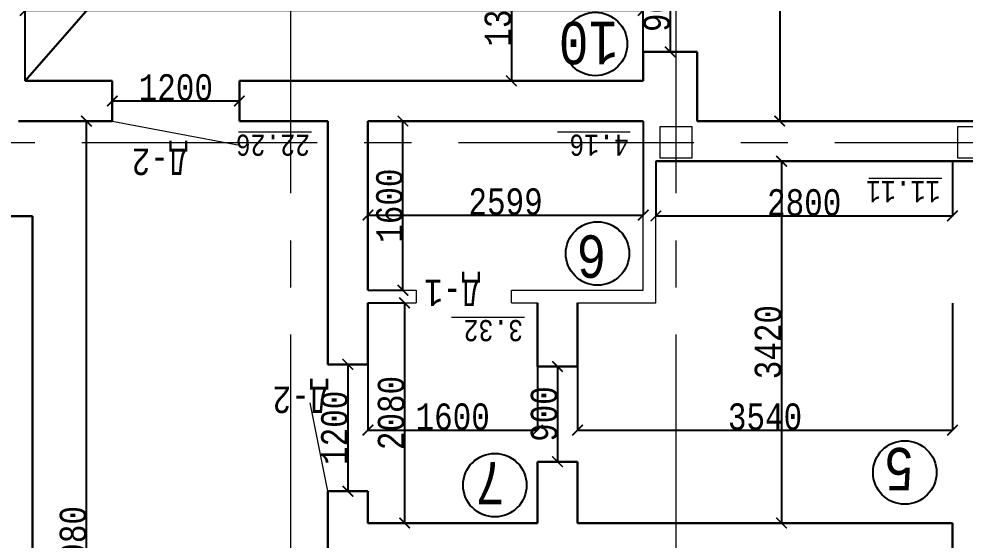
# Model space of a CAD drawing. Header units: millimetres. Extents: x -689206 to 4969298, y -1019800 to 703299.
# Drawn here: x 377980 to 386916, y -942960 to -938033 of the extents above; entities that cross this region are included whole.
import ezdxf

# ---------------------------------------------------------------- set-up
doc = ezdxf.new("R2010")
doc.units = ezdxf.units.MM
doc.linetypes.add('осеваяX2', pattern=[101.6, 63.5, -12.7, 12.7, -12.7])
for name, color, linetype, lineweight in [('ПЕРЕГОРОДКИ', 252, 'Continuous', 9), ('РАЗМЕРЫ', 7, 'Continuous', 9), ('стены', 7, 'Continuous', 20)]:
    doc.layers.add(name, color=color, linetype=linetype, lineweight=lineweight)
doc.layers.add('четотам', color=7, linetype='Continuous')
doc.styles.add('Аннотативный', font='isocteur.ttf', dxfattribs={"width": 0.7, "height": 250})
doc.dimstyles.new('Аннотативный', dxfattribs={"dimscale": 0, "dimtxt": 250, "dimasz": 100, "dimexe": 1.25, "dimexo": 0.625, "dimtad": 1, "dimdec": 0, "dimtxsty": 'Аннотативный', "dimblk": 'ARCHTICK', "dimcen": 2.5, "dimadec": 0, "dimazin": 0, "dimtfac": 1, "dimtdec": 0, "dimtmove": 0, "dimatfit": 3, "dimfxl": 1, "dimarcsym": 0})

# ---------------------------------------------------------------- blocks, each defined once
blk = doc.blocks.new('_ArchTick')
at = {"color": 0, "linetype": 'ByBlock', "const_width": 0.15}
blk.add_lwpolyline([(-0.5, -0.5), (0.5, 0.5)], dxfattribs=at)
blk = doc.blocks.new('*D4271')
at = {"layer": 'Defpoints', "color": 0, "lineweight": 5, "transparency": 16777216}
for p in [(383256.7, -940718.3), (386796.7, -940718.3), (386796.7, -941920.1)]:
    blk.add_point(p, dxfattribs=at)
at = {"layer": 'стены', "color": 0, "lineweight": -2, "transparency": 16777216}
for p, q in [((383256.7, -940718.9), (383256.7, -941921.3)), ((386796.7, -940718.9), (386796.7, -941921.3)), ((383256.7, -941920.1), (386796.7, -941920.1))]:
    blk.add_line(p, q, dxfattribs=at)
at = {"layer": 'стены', "color": 0, "lineweight": -2, "transparency": 16777216, "xscale": 100, "yscale": 100, "zscale": 100, "rotation": 180}
blk.add_blockref('_ArchTick', (383256.7, -941920.1), dxfattribs=at)
at = {"layer": 'стены', "color": 0, "lineweight": -2, "transparency": 16777216, "xscale": 100, "yscale": 100, "zscale": 100}
blk.add_blockref('_ArchTick', (386796.7, -941920.1), dxfattribs=at)
at = {"layer": 'стены', "color": 0, "lineweight": 5, "transparency": 16777216, "insert": (385026.7, -941794.5), "char_height": 250, "attachment_point": 5, "style": 'Аннотативный'}
blk.add_mtext('3540', dxfattribs=at)
blk = doc.blocks.new('*D4272')
at = {"layer": 'Defpoints', "color": 0, "lineweight": 5, "transparency": 16777216}
for p in [(383996.7, -939378.3), (386796.7, -939378.3), (386796.7, -939895)]:
    blk.add_point(p, dxfattribs=at)
at = {"layer": 'стены', "color": 0, "lineweight": -2, "transparency": 16777216}
for p, q in [((383996.7, -939378.9), (383996.7, -939896.3)), ((386796.7, -939378.9), (386796.7, -939896.3)), ((383996.7, -939895), (386796.7, -939895))]:
    blk.add_line(p, q, dxfattribs=at)
at = {"layer": 'стены', "color": 0, "lineweight": -2, "transparency": 16777216, "xscale": 100, "yscale": 100, "zscale": 100, "rotation": 180}
blk.add_blockref('_ArchTick', (383996.7, -939895), dxfattribs=at)
at = {"layer": 'стены', "color": 0, "lineweight": -2, "transparency": 16777216, "xscale": 100, "yscale": 100, "zscale": 100}
blk.add_blockref('_ArchTick', (386796.7, -939895), dxfattribs=at)
at = {"layer": 'стены', "color": 0, "lineweight": 5, "transparency": 16777216, "insert": (385396.7, -939769.4), "char_height": 250, "attachment_point": 5, "style": 'Аннотативный'}
blk.add_mtext('2800', dxfattribs=at)
blk = doc.blocks.new('*D4273')
at = {"layer": 'Defpoints', "color": 0, "lineweight": 5, "transparency": 16777216}
for p in [(381276.7, -940718.3), (381276.7, -942798.3), (381622.4, -942798.3)]:
    blk.add_point(p, dxfattribs=at)
at = {"layer": 'стены', "color": 0, "lineweight": -2, "transparency": 16777216}
for p, q in [((381277.4, -940718.3), (381623.6, -940718.3)), ((381622.4, -940718.3), (381622.4, -942798.3)), ((381277.4, -942798.3), (381623.6, -942798.3))]:
    blk.add_line(p, q, dxfattribs=at)
at = {"layer": 'стены', "color": 0, "lineweight": -2, "transparency": 16777216, "xscale": 100, "yscale": 100, "zscale": 100}
for p, rotation in [((381622.4, -940718.3), 90), ((381622.4, -942798.3), 270)]:
    blk.add_blockref('_ArchTick', p, dxfattribs=dict(at, rotation=rotation))
at = {"layer": 'стены', "color": 0, "lineweight": 5, "transparency": 16777216, "insert": (381496.8, -941758.3), "char_height": 250, "attachment_point": 5, "rotation": 90, "style": 'Аннотативный'}
blk.add_mtext('2080', dxfattribs=at)
blk = doc.blocks.new('*D4274')
at = {"layer": 'Defpoints', "color": 0, "lineweight": 5, "transparency": 16777216}
for p in [(381276.7, -938998.3), (383876.1, -938998.3), (383876.1, -939887)]:
    blk.add_point(p, dxfattribs=at)
at = {"layer": 'стены', "color": 0, "lineweight": -2, "transparency": 16777216}
for p, q in [((381276.7, -938998.9), (381276.7, -939888.2)), ((383876.1, -938998.9), (383876.1, -939888.2)), ((381276.7, -939887), (383876.1, -939887))]:
    blk.add_line(p, q, dxfattribs=at)
at = {"layer": 'стены', "color": 0, "lineweight": -2, "transparency": 16777216, "xscale": 100, "yscale": 100, "zscale": 100, "rotation": 180}
blk.add_blockref('_ArchTick', (381276.7, -939887), dxfattribs=at)
at = {"layer": 'стены', "color": 0, "lineweight": -2, "transparency": 16777216, "xscale": 100, "yscale": 100, "zscale": 100}
blk.add_blockref('_ArchTick', (383876.1, -939887), dxfattribs=at)
at = {"layer": 'стены', "color": 0, "lineweight": 5, "transparency": 16777216, "insert": (382576.4, -939761.4), "char_height": 250, "attachment_point": 5, "style": 'Аннотативный'}
blk.add_mtext('2599', dxfattribs=at)
blk = doc.blocks.new('*D4275')
at = {"layer": 'Defpoints', "color": 0, "lineweight": 5, "transparency": 16777216}
for p in [(381276.7, -938998.3), (381606.5, -938998.3), (381276.7, -940598.3)]:
    blk.add_point(p, dxfattribs=at)
at = {"layer": 'стены', "color": 0, "lineweight": -2, "transparency": 16777216}
for p, q in [((381277.4, -938998.3), (381607.8, -938998.3)), ((381606.5, -940598.3), (381606.5, -938998.3)), ((381277.4, -940598.3), (381607.8, -940598.3))]:
    blk.add_line(p, q, dxfattribs=at)
at = {"layer": 'стены', "color": 0, "lineweight": -2, "transparency": 16777216, "xscale": 100, "yscale": 100, "zscale": 100}
for p, rotation in [((381606.5, -938998.3), 90), ((381606.5, -940598.3), 270)]:
    blk.add_blockref('_ArchTick', p, dxfattribs=dict(at, rotation=rotation))
at = {"layer": 'стены', "color": 0, "lineweight": 5, "transparency": 16777216, "insert": (381480.9, -939798.3), "char_height": 250, "attachment_point": 5, "rotation": 90, "style": 'Аннотативный'}
blk.add_mtext('1600', dxfattribs=at)
blk = doc.blocks.new('*D4305')
at = {"layer": 'Defpoints', "color": 0, "lineweight": 5, "transparency": 16777216}
for p in [(381086.7, -941298.3), (381086.7, -942498), (381086.7, -942498)]:
    blk.add_point(p, dxfattribs=at)
at = {"layer": 'стены', "color": 0, "lineweight": -2, "transparency": 16777216}
for p, q in [((381086.1, -941298.3), (381085.5, -941298.3)), ((381086.7, -941298.3), (381086.7, -942498)), ((381086.1, -942498), (381085.5, -942498))]:
    blk.add_line(p, q, dxfattribs=at)
at = {"layer": 'стены', "color": 0, "lineweight": -2, "transparency": 16777216, "xscale": 100, "yscale": 100, "zscale": 100}
for p, rotation in [((381086.7, -941298.3), 90), ((381086.7, -942498), 270)]:
    blk.add_blockref('_ArchTick', p, dxfattribs=dict(at, rotation=rotation))
at = {"layer": 'стены', "color": 0, "lineweight": 5, "transparency": 16777216, "insert": (380961.1, -941898.1), "char_height": 250, "attachment_point": 5, "rotation": 90, "style": 'Аннотативный'}
blk.add_mtext('1200', dxfattribs=at)
blk = doc.blocks.new('*D4354')
at = {"layer": 'Defpoints', "color": 0, "linetype": 'ByBlock', "lineweight": 5, "transparency": 16777216}
for p in [(384386.1, -934356.3), (384386.1, -938998.3), (385165.1, -938998.3)]:
    blk.add_point(p, dxfattribs=at)
at = {"layer": 'ПЕРЕГОРОДКИ', "color": 0, "linetype": 'ByBlock', "lineweight": -2, "transparency": 16777216}
for p, q in [((384386.7, -934356.3), (385166.4, -934356.3)), ((385165.1, -934356.3), (385165.1, -938998.3)), ((384386.7, -938998.3), (385166.4, -938998.3))]:
    blk.add_line(p, q, dxfattribs=at)
at = {"layer": 'ПЕРЕГОРОДКИ', "color": 0, "linetype": 'ByBlock', "lineweight": -2, "transparency": 16777216, "xscale": 100, "yscale": 100, "zscale": 100}
for p, rotation in [((385165.1, -934356.3), 90), ((385165.1, -938998.3), 270)]:
    blk.add_blockref('_ArchTick', p, dxfattribs=dict(at, rotation=rotation))
at = {"layer": 'ПЕРЕГОРОДКИ', "color": 0, "linetype": 'ByBlock', "lineweight": 5, "transparency": 16777216, "insert": (385039.5, -936677.3), "char_height": 250, "attachment_point": 5, "rotation": 90, "style": 'Аннотативный'}
blk.add_mtext('4640', dxfattribs=at)
blk = doc.blocks.new('*D4347')
at = {"layer": 'Defpoints', "color": 0, "linetype": 'ByBlock', "lineweight": 5, "transparency": 16777216}
for p in [(378038.4, -937952.9), (378038.4, -938618.3), (383876.1, -938618.3)]:
    blk.add_point(p, dxfattribs=at)
at = {"layer": 'РАЗМЕРЫ', "color": 0, "linetype": 'ByBlock', "lineweight": -2, "transparency": 16777216}
for p, q in [((378038.4, -938617.6), (378038.4, -937951.6)), ((383876.1, -937952.9), (378038.4, -937952.9)), ((383876.1, -938617.6), (383876.1, -937951.6))]:
    blk.add_line(p, q, dxfattribs=at)
at = {"layer": 'РАЗМЕРЫ', "color": 0, "linetype": 'ByBlock', "lineweight": -2, "transparency": 16777216, "xscale": 100, "yscale": 100, "zscale": 100, "rotation": 180}
blk.add_blockref('_ArchTick', (378038.4, -937952.9), dxfattribs=at)
at = {"layer": 'РАЗМЕРЫ', "color": 0, "linetype": 'ByBlock', "lineweight": -2, "transparency": 16777216, "xscale": 100, "yscale": 100, "zscale": 100}
blk.add_blockref('_ArchTick', (383876.1, -937952.9), dxfattribs=at)
at = {"layer": 'РАЗМЕРЫ', "color": 0, "linetype": 'ByBlock', "lineweight": 5, "transparency": 16777216, "insert": (380957.2, -937827.2), "char_height": 250, "attachment_point": 5, "style": 'Аннотативный'}
blk.add_mtext('5840', dxfattribs=at)
blk = doc.blocks.new('*D4348')
at = {"layer": 'Defpoints', "color": 0, "linetype": 'ByBlock', "lineweight": 5, "transparency": 16777216}
for p in [(382759.8, -937271.1), (382630.8, -938618.3), (382759.8, -938618.3)]:
    blk.add_point(p, dxfattribs=at)
at = {"layer": 'РАЗМЕРЫ', "color": 0, "linetype": 'ByBlock', "lineweight": -2, "transparency": 16777216}
for p, q in [((382759.2, -937271.1), (382629.6, -937271.1)), ((382630.8, -937271.1), (382630.8, -938618.3)), ((382759.2, -938618.3), (382629.6, -938618.3))]:
    blk.add_line(p, q, dxfattribs=at)
at = {"layer": 'РАЗМЕРЫ', "color": 0, "linetype": 'ByBlock', "lineweight": -2, "transparency": 16777216, "xscale": 100, "yscale": 100, "zscale": 100}
for p, rotation in [((382630.8, -937271.1), 90), ((382630.8, -938618.3), 270)]:
    blk.add_blockref('_ArchTick', p, dxfattribs=dict(at, rotation=rotation))
at = {"layer": 'РАЗМЕРЫ', "color": 0, "linetype": 'ByBlock', "lineweight": 5, "transparency": 16777216, "insert": (382505.2, -937944.7), "char_height": 250, "attachment_point": 5, "rotation": 90, "style": 'Аннотативный'}
blk.add_mtext('1350', dxfattribs=at)
blk = doc.blocks.new('*D4360')
at = {"layer": 'Defpoints', "color": 0, "linetype": 'ByBlock', "lineweight": 5, "transparency": 16777216}
for p in [(378861.7, -938808.3), (380061.7, -938808.3), (380061.7, -938808.3)]:
    blk.add_point(p, dxfattribs=at)
at = {"layer": 'РАЗМЕРЫ', "color": 0, "linetype": 'ByBlock', "lineweight": -2, "transparency": 16777216}
for p, q in [((378861.7, -938807.6), (378861.7, -938807)), ((378861.7, -938808.3), (380061.7, -938808.3)), ((380061.7, -938807.6), (380061.7, -938807))]:
    blk.add_line(p, q, dxfattribs=at)
at = {"layer": 'РАЗМЕРЫ', "color": 0, "linetype": 'ByBlock', "lineweight": -2, "transparency": 16777216, "xscale": 100, "yscale": 100, "zscale": 100, "rotation": 180}
blk.add_blockref('_ArchTick', (378861.7, -938808.3), dxfattribs=at)
at = {"layer": 'РАЗМЕРЫ', "color": 0, "linetype": 'ByBlock', "lineweight": -2, "transparency": 16777216, "xscale": 100, "yscale": 100, "zscale": 100}
blk.add_blockref('_ArchTick', (380061.7, -938808.3), dxfattribs=at)
at = {"layer": 'РАЗМЕРЫ', "color": 0, "linetype": 'ByBlock', "lineweight": 5, "transparency": 16777216, "insert": (379461.7, -938682.6), "char_height": 250, "attachment_point": 5, "style": 'Аннотативный'}
blk.add_mtext('1200', dxfattribs=at)
blk = doc.blocks.new('*D4366')
at = {"layer": 'Defpoints', "color": 0, "linetype": 'ByBlock', "lineweight": 5, "transparency": 16777216}
for p in [(378419.2, -938998.3), (378617.9, -938998.3), (378419.2, -946978.3)]:
    blk.add_point(p, dxfattribs=at)
at = {"layer": 'РАЗМЕРЫ', "color": 0, "linetype": 'ByBlock', "lineweight": -2, "transparency": 16777216}
for p, q in [((378419.9, -938998.3), (378619.1, -938998.3)), ((378617.9, -946978.3), (378617.9, -938998.3)), ((378419.9, -946978.3), (378619.1, -946978.3))]:
    blk.add_line(p, q, dxfattribs=at)
at = {"layer": 'РАЗМЕРЫ', "color": 0, "linetype": 'ByBlock', "lineweight": -2, "transparency": 16777216, "xscale": 100, "yscale": 100, "zscale": 100}
for p, rotation in [((378617.9, -938998.3), 90), ((378617.9, -946978.3), 270)]:
    blk.add_blockref('_ArchTick', p, dxfattribs=dict(at, rotation=rotation))
at = {"layer": 'РАЗМЕРЫ', "color": 0, "linetype": 'ByBlock', "lineweight": 5, "transparency": 16777216, "insert": (378492.3, -942988.3), "char_height": 250, "attachment_point": 5, "rotation": 90, "style": 'Аннотативный'}
blk.add_mtext('7980', dxfattribs=at)
blk = doc.blocks.new('*D4367')
at = {"layer": 'Defpoints', "color": 0, "linetype": 'ByBlock', "lineweight": 5, "transparency": 16777216}
for p in [(386665.9, -939378.3), (385182.5, -942798.3), (386796.7, -942798.3)]:
    blk.add_point(p, dxfattribs=at)
at = {"layer": 'РАЗМЕРЫ', "color": 0, "linetype": 'ByBlock', "lineweight": -2, "transparency": 16777216}
for p, q in [((386665.3, -939378.3), (385181.3, -939378.3)), ((385182.5, -939378.3), (385182.5, -942798.3)), ((386796.1, -942798.3), (385181.3, -942798.3))]:
    blk.add_line(p, q, dxfattribs=at)
at = {"layer": 'РАЗМЕРЫ', "color": 0, "linetype": 'ByBlock', "lineweight": -2, "transparency": 16777216, "xscale": 100, "yscale": 100, "zscale": 100}
for p, rotation in [((385182.5, -939378.3), 90), ((385182.5, -942798.3), 270)]:
    blk.add_blockref('_ArchTick', p, dxfattribs=dict(at, rotation=rotation))
at = {"layer": 'РАЗМЕРЫ', "color": 0, "linetype": 'ByBlock', "lineweight": 5, "transparency": 16777216, "insert": (385056.9, -941088.3), "char_height": 250, "attachment_point": 5, "rotation": 90, "style": 'Аннотативный'}
blk.add_mtext('3420', dxfattribs=at)
blk = doc.blocks.new('*D4321')
at = {"layer": 'Defpoints', "color": 0, "linetype": 'ByBlock', "lineweight": 5, "transparency": 16777216}
for p in [(384131.1, -937444.1), (384131.1, -938344.1), (384131.1, -938344.1)]:
    blk.add_point(p, dxfattribs=at)
at = {"layer": 'РАЗМЕРЫ', "color": 0, "linetype": 'ByBlock', "lineweight": -2, "transparency": 16777216}
for p, q in [((384130.4, -937444.1), (384129.8, -937444.1)), ((384131.1, -937444.1), (384131.1, -938344.1)), ((384130.4, -938344.1), (384129.8, -938344.1))]:
    blk.add_line(p, q, dxfattribs=at)
at = {"layer": 'РАЗМЕРЫ', "color": 0, "linetype": 'ByBlock', "lineweight": -2, "transparency": 16777216, "xscale": 100, "yscale": 100, "zscale": 100}
for p, rotation in [((384131.1, -937444.1), 90), ((384131.1, -938344.1), 270)]:
    blk.add_blockref('_ArchTick', p, dxfattribs=dict(at, rotation=rotation))
at = {"layer": 'РАЗМЕРЫ', "color": 0, "linetype": 'ByBlock', "lineweight": 5, "transparency": 16777216, "insert": (384005.4, -937894.1), "char_height": 250, "attachment_point": 5, "rotation": 90, "style": 'Аннотативный'}
blk.add_mtext('900', dxfattribs=at)
blk = doc.blocks.new('*D4401')
at = {"layer": 'Defpoints', "color": 0, "linetype": 'ByBlock', "lineweight": 5, "transparency": 16777216}
for p in [(383066.7, -941318.3), (383066.7, -942218.3), (383066.7, -942218.3)]:
    blk.add_point(p, dxfattribs=at)
at = {"layer": 'РАЗМЕРЫ', "color": 0, "linetype": 'ByBlock', "lineweight": -2, "transparency": 16777216}
for p, q in [((383066.1, -941318.3), (383065.5, -941318.3)), ((383066.7, -941318.3), (383066.7, -942218.3)), ((383066.1, -942218.3), (383065.5, -942218.3))]:
    blk.add_line(p, q, dxfattribs=at)
at = {"layer": 'РАЗМЕРЫ', "color": 0, "linetype": 'ByBlock', "lineweight": -2, "transparency": 16777216, "xscale": 100, "yscale": 100, "zscale": 100}
for p, rotation in [((383066.7, -941318.3), 90), ((383066.7, -942218.3), 270)]:
    blk.add_blockref('_ArchTick', p, dxfattribs=dict(at, rotation=rotation))
at = {"layer": 'РАЗМЕРЫ', "color": 0, "linetype": 'ByBlock', "lineweight": 20, "transparency": 16777216, "insert": (382941.1, -941768.3), "char_height": 250, "attachment_point": 5, "rotation": 90, "style": 'Аннотативный'}
blk.add_mtext('900', dxfattribs=at)
blk = doc.blocks.new('*D4434')
at = {"layer": 'Defpoints', "color": 0, "lineweight": 5, "ltscale": 35, "transparency": 16777216}
for p in [(381276.7, -940718.3), (382876.7, -940718.3), (382876.7, -941920.1)]:
    blk.add_point(p, dxfattribs=at)
at = {"layer": 'РАЗМЕРЫ', "color": 0, "lineweight": -2, "ltscale": 35, "transparency": 16777216}
for p, q in [((381276.7, -940718.9), (381276.7, -941921.3)), ((382876.7, -940718.9), (382876.7, -941921.3)), ((381276.7, -941920.1), (382876.7, -941920.1))]:
    blk.add_line(p, q, dxfattribs=at)
at = {"layer": 'РАЗМЕРЫ', "color": 0, "lineweight": -2, "ltscale": 35, "transparency": 16777216, "xscale": 100, "yscale": 100, "zscale": 100, "rotation": 180}
blk.add_blockref('_ArchTick', (381276.7, -941920.1), dxfattribs=at)
at = {"layer": 'РАЗМЕРЫ', "color": 0, "lineweight": -2, "ltscale": 35, "transparency": 16777216, "xscale": 100, "yscale": 100, "zscale": 100}
blk.add_blockref('_ArchTick', (382876.7, -941920.1), dxfattribs=at)
at = {"layer": 'РАЗМЕРЫ', "color": 0, "lineweight": 9, "ltscale": 35, "transparency": 16777216, "insert": (382076.7, -941794.5), "char_height": 250, "attachment_point": 5, "style": 'Аннотативный'}
blk.add_mtext('1600', dxfattribs=at)

msp = doc.modelspace()

# ---------------------------------------------------------------- linework, layer by layer
at = {"layer": 'РАЗМЕРЫ', "linetype": 'осеваяX2', "lineweight": 5, "ltscale": 35}
for p, q in [((384186.1, -964573.6), (384186.1, -914735.9)), ((332346.7, -939200.3), (399399.4, -939200.3))]:
    msp.add_line(p, q, dxfattribs=at)
at = {"layer": 'РАЗМЕРЫ', "linetype": 'ByBlock', "lineweight": 30}
for p, q in [((384386.1, -938344.1), (383876.1, -938344.1)), ((378861.7, -938998.3), (378861.7, -938618.3)), ((380061.7, -938618.3), (380061.7, -938998.3)), ((382876.7, -941318.3), (383256.7, -941318.3)), ((382876.7, -942218.3), (383256.7, -942218.3)), ((386796.7, -942798.3), (386796.7, -943178.3))]:
    msp.add_line(p, q, dxfattribs=at)
at = {"layer": 'РАЗМЕРЫ', "linetype": 'ByBlock', "lineweight": 9}
msp.add_line((378861.7, -938998.3), (380061.9, -939224.8), dxfattribs=at)
at = {"layer": 'РАЗМЕРЫ'}
for p, q in [((380744.2, -939102.3), (380054.9, -939102.3)), ((383754.4, -939102.3), (383065.1, -939102.3)), ((386696.6, -939541.6), (386007.4, -939541.6)), ((382756, -940855.5), (382066.8, -940855.5))]:
    msp.add_line(p, q, dxfattribs=at)
at = {"layer": 'РАЗМЕРЫ', "linetype": 'ByBlock', "lineweight": 30, "ltscale": 35}
for p, q in [((377596.7, -939898.3), (378106.7, -939898.3)), ((378106.7, -939898.3), (378106.7, -946077.8))]:
    msp.add_line(p, q, dxfattribs=at)
at = {"layer": 'стены', "linetype": 'осеваяX2', "lineweight": 5, "ltscale": 35}
msp.add_line((380546.7, -964573.6), (380546.7, -914735.9), dxfattribs=at)
at = {"layer": 'стены', "lineweight": 30}
for p, q in [((378038.4, -938618.3), (380286.7, -936041.6)), ((383876.1, -938344.1), (383876.1, -938618.3)), ((384386.1, -938998.3), (384386.1, -938344.1)), ((378038.4, -938618.3), (378861.7, -938618.3)), ((380061.7, -938618.3), (383876.1, -938618.3)), ((377976.7, -938998.3), (378861.7, -938998.3)), ((380061.7, -938998.3), (380896.7, -938998.3)), ((380896.7, -941298.3), (380896.7, -938998.3)), ((381276.7, -938998.3), (383876.1, -938998.3)), ((381276.7, -940598.3), (381276.7, -938998.3)), ((381276.7, -938998.3), (381276.7, -940598.3)), ((385183.8, -938998.3), (384386.1, -938998.3)), ((388896.1, -938998.3), (385183.8, -938998.3)), ((383996.7, -939378.3), (385183.8, -939378.3)), ((385183.8, -939378.3), (387306.7, -939378.3)), ((386796.7, -939378.3), (386083.8, -939378.3)), ((381276.7, -940718.3), (381276.7, -941298.3)), ((382876.7, -941318.3), (382876.7, -940718.3)), ((383256.7, -940718.3), (383256.7, -941318.3)), ((383256.7, -941318.3), (383256.7, -940998.3)), ((380896.7, -941298.3), (381276.7, -941298.3)), ((382876.7, -942798.3), (382876.7, -942218.3)), ((383256.7, -942218.3), (383256.7, -942798.3)), ((383256.7, -942798.3), (383256.7, -942218.3)), ((381276.7, -942498), (380896.7, -942498)), ((380896.7, -942498), (380896.7, -943478.3)), ((380896.7, -943478.5), (380896.7, -942498.3)), ((381276.7, -942798.3), (381276.7, -942498)), ((381276.7, -942798.3), (382876.7, -942798.3)), ((386796.7, -942798.3), (383256.7, -942798.3)), ((383256.7, -942798.3), (386796.7, -942798.3))]:
    msp.add_line(p, q, dxfattribs=at)
at = {"layer": 'стены'}
for p, q in [((384386.1, -938344.1), (384386.1, -938618.3)), ((384386.1, -938998.3), (384386.1, -938618.3)), ((383876.1, -938998.3), (383876.1, -939378.3)), ((383876.7, -940598.3), (383876.7, -939378.3)), ((383996.7, -939378.3), (384386.1, -939378.3)), ((383996.7, -940718.3), (383996.7, -939378.3)), ((385183.8, -939378.3), (384386.1, -939378.3)), ((381276.7, -940598.3), (381732.1, -940598.3)), ((381276.7, -940598.3), (381732.1, -940598.3)), ((381732.1, -940598.3), (381732.1, -940718.3)), ((382632.1, -940598.3), (383006.1, -940598.3)), ((382632.1, -940598.3), (383876.7, -940598.3)), ((382632.1, -940718.3), (382632.1, -940598.3)), ((381276.7, -941178.3), (381276.7, -940718.3)), ((381276.7, -940718.3), (381732.1, -940718.3)), ((382632.1, -940718.3), (382876.7, -940718.3)), ((383256.7, -940718.3), (383876.7, -940718.3)), ((383876.7, -940718.3), (383996.7, -940718.3)), ((381276.7, -941178.3), (381276.7, -941298.3)), ((381276.7, -941178.3), (381276.7, -941298.3)), ((381276.7, -942498.3), (381276.7, -942798.3)), ((382876.7, -942798.3), (381276.7, -942798.3)), ((385456.7, -942798.3), (385836.7, -942798.3))]:
    msp.add_line(p, q, dxfattribs=at)
at = {"layer": 'стены', "lineweight": 9}
msp.add_line((380896.7, -942498.3), (380730.3, -941660.6), dxfattribs=at)
at = {"layer": 'стены'}
for points in [[(384336.1, -939350.3), (384036.1, -939350.3), (384036.1, -939050.3), (384336.1, -939050.3)], [(387146.7, -939350.3), (386846.7, -939350.3), (386846.7, -939050.3), (387146.7, -939050.3)]]:
    msp.add_lwpolyline(points, close=True, dxfattribs=at)
at = {"layer": 'четотам'}
for centre in [(383424.7, -938270.2), (383444.7, -940250.2), (386346.7, -942320.2), (382474.7, -942440.2)]:
    msp.add_circle(centre, 300, dxfattribs=at)

# ---------------------------------------------------------------- texts
at = {"layer": 'РАЗМЕРЫ', "lineweight": 20, "ltscale": 150, "attachment_point": 1, "rotation": 180, "style": 'Аннотативный'}
for s, insert, char_height, width in [('10', (383640.8, -938461.2), 401.1, 1460), ('Д-2', (379571.6, -939508.5), 250, 922.913), ('6', (383528.5, -940479.7), 401.1, 1460), ('Д-1', (382334.7, -940747.8), 250, 922.913), ('Д-2', (380901.6, -941758.5), 250, 922.913), ('5', (386432.6, -942490), 401.1, 1460), ('7', (382570.8, -942621.5), 401.1, 1460)]:
    msp.add_mtext(s, dxfattribs=dict(at, insert=insert, char_height=char_height, width=width))
at = {"layer": 'РАЗМЕРЫ', "char_height": 200, "width": 656.117, "attachment_point": 1, "rotation": 180, "style": 'Аннотативный'}
for s, insert in [('22.26', (380730.1, -939326.4)), ('4.16', (383740.3, -939326.4)), ('11.11', (386682.5, -939765.6)), ('3.32', (382741.9, -941079.5))]:
    msp.add_mtext(s, dxfattribs=dict(at, insert=insert))

# ---------------------------------------------------------------- dimensions: what is measured, and where the dimension line sits
at = {"layer": 'ПЕРЕГОРОДКИ', "color": 18, "linetype": 'ByBlock', "lineweight": 5, "true_color": 0x000000}
dim = msp.add_linear_dim(base=(385165.1, -938998.3), p1=(384386.1, -934356.3), p2=(384386.1, -938998.3), angle=270, text='4640', dimstyle='Аннотативный', dxfattribs=at)
dim.commit()
dim.dimension.update_dxf_attribs({"geometry": '*D4354', "text_midpoint": (385039.5, -936677.3)})
at = {"layer": 'РАЗМЕРЫ', "linetype": 'ByBlock', "lineweight": 5}
for base, p1, p2, angle, text, picture, middle in [((382630.8, -938618.3), (382759.8, -937271.1), (382759.8, -938618.3), 270, '1350', '*D4348', (382505.2, -937944.7)), ((378038.4, -937952.9), (383876.1, -938618.3), (378038.4, -938618.3), 180, '5840', '*D4347', (380957.2, -937827.2))]:
    dim = msp.add_linear_dim(base=base, p1=p1, p2=p2, angle=angle, text=text, dimstyle='Аннотативный', dxfattribs=at)
    dim.commit()
    dim.dimension.update_dxf_attribs({"geometry": picture, "text_midpoint": middle})
for base, p1, p2, picture, middle in [((384131.1, -938344.1), (384131.1, -937444.1), (384131.1, -938344.1), '*D4321', (384005.4, -937894.1)), ((378617.9, -938998.3), (378419.2, -946978.3), (378419.2, -938998.3), '*D4366', (378492.3, -942988.3)), ((385182.5, -942798.3), (386665.9, -939378.3), (386796.7, -942798.3), '*D4367', (385056.9, -941088.3))]:
    dim = msp.add_linear_dim(base=base, p1=p1, p2=p2, angle=270, dimstyle='Аннотативный', dxfattribs=at)
    dim.commit()
    dim.dimension.update_dxf_attribs({"geometry": picture, "text_midpoint": middle})
dim = msp.add_aligned_dim(p1=(378861.7, -938808.3), p2=(380061.7, -938808.3), distance=0, dimstyle='Аннотативный', dxfattribs=at)
dim.commit()
dim.dimension.update_dxf_attribs({"geometry": '*D4360', "text_midpoint": (379461.7, -938682.6)})
at = {"layer": 'РАЗМЕРЫ', "lineweight": 9, "ltscale": 35}
dim = msp.add_linear_dim(base=(382876.7, -941920.1), p1=(381276.7, -940718.3), p2=(382876.7, -940718.3), angle=180, dimstyle='Аннотативный', dxfattribs=at)
dim.commit()
dim.dimension.update_dxf_attribs({"geometry": '*D4434', "text_midpoint": (382076.7, -941794.5)})
at = {"layer": 'РАЗМЕРЫ', "linetype": 'ByBlock', "lineweight": 20}
dim = msp.add_linear_dim(base=(383066.7, -942218.3), p1=(383066.7, -941318.3), p2=(383066.7, -942218.3), angle=270, dimstyle='Аннотативный', dxfattribs=at)
dim.commit()
dim.dimension.update_dxf_attribs({"geometry": '*D4401', "text_midpoint": (382941.1, -941768.3)})
at = {"layer": 'стены', "lineweight": 5}
for p1, p2, distance, picture, middle in [((381276.7, -938998.3), (383876.1, -938998.3), -888.7, '*D4274', (382576.4, -939761.4)), ((381276.7, -940598.3), (381276.7, -938998.3), -329.8, '*D4275', (381480.9, -939798.3)), ((383996.7, -939378.3), (386796.7, -939378.3), -516.8, '*D4272', (385396.7, -939769.4)), ((381276.7, -940718.3), (381276.7, -942798.3), 345.7, '*D4273', (381496.8, -941758.3)), ((383256.7, -940718.3), (386796.7, -940718.3), -1201.8, '*D4271', (385026.7, -941794.5)), ((381086.7, -941298.3), (381086.7, -942498), 0, '*D4305', (380961.1, -941898.1))]:
    dim = msp.add_aligned_dim(p1=p1, p2=p2, distance=distance, dimstyle='Аннотативный', dxfattribs=at)
    dim.commit()
    dim.dimension.update_dxf_attribs({"geometry": picture, "text_midpoint": middle})

doc.saveas('drawing.dxf')
